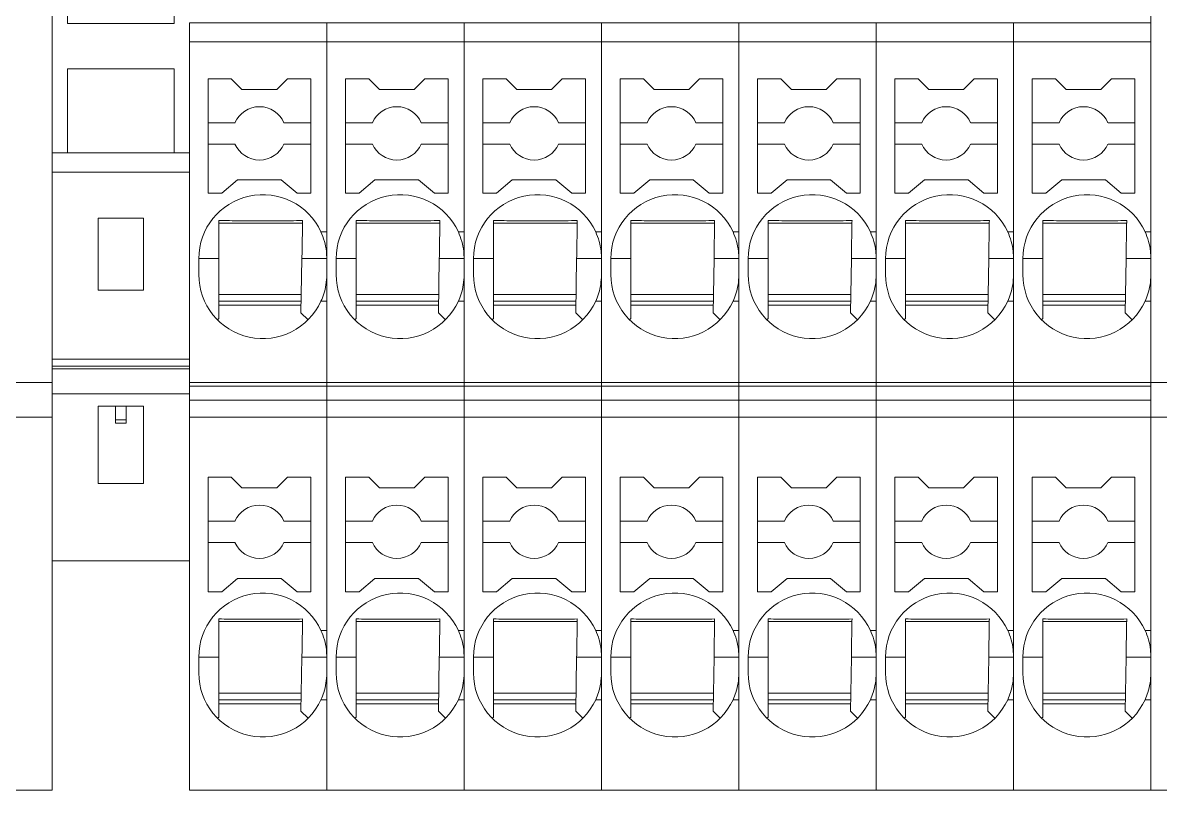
# Model space of a CAD drawing. Header units: millimetres. Extents: x 15 to 265, y 8 to 208.
# Drawn here: x 125.6 to 146.93, y 40.58 to 54.98 of the extents above; entities that cross this region are included whole.
import ezdxf

# ---------------------------------------------------------------- set-up
doc = ezdxf.new("R2010")
doc.units = ezdxf.units.MM

msp = doc.modelspace()

# ---------------------------------------------------------------- linework, layer by layer
at = {"color": 7, "linetype": 'Continuous', "lineweight": 15}
for p, q in [((126.155, 65.083), (126.155, 48.225)), ((146.755, 48.225), (146.755, 65.083)), ((126.442, 54.959), (126.442, 56.534)), ((128.442, 56.534), (128.442, 54.959)), ((128.442, 54.959), (126.442, 54.959)), ((128.73, 54.976), (131.305, 54.976)), ((128.73, 54.976), (128.73, 54.617)), ((131.305, 54.976), (131.305, 54.617)), ((131.305, 54.976), (133.88, 54.976)), ((133.88, 54.976), (133.88, 54.617)), ((133.88, 54.976), (136.455, 54.976)), ((136.455, 54.976), (136.455, 54.617)), ((136.455, 54.976), (139.03, 54.976)), ((139.03, 54.976), (139.03, 54.617)), ((139.03, 54.976), (141.605, 54.976)), ((141.605, 54.976), (144.18, 54.976)), ((141.605, 54.976), (141.605, 54.617)), ((144.18, 54.976), (146.755, 54.976)), ((144.18, 54.976), (144.18, 54.617)), ((128.73, 54.617), (131.305, 54.617)), ((128.73, 54.617), (128.73, 48.224)), ((131.305, 54.617), (131.305, 51.051)), ((131.305, 54.617), (133.88, 54.617)), ((131.305, 54.617), (131.305, 48.224)), ((133.88, 54.617), (133.88, 51.051)), ((133.88, 54.617), (136.455, 54.617)), ((133.88, 54.617), (133.88, 48.224)), ((136.455, 54.617), (136.455, 51.051)), ((136.455, 54.617), (139.03, 54.617)), ((136.455, 54.617), (136.455, 48.224)), ((139.03, 54.617), (139.03, 51.051)), ((139.03, 54.617), (141.605, 54.617)), ((139.03, 54.617), (139.03, 48.224)), ((141.605, 54.617), (144.18, 54.617)), ((141.605, 54.617), (141.605, 48.224)), ((141.605, 54.617), (141.605, 51.051)), ((144.18, 54.617), (146.755, 54.617)), ((144.18, 54.617), (144.18, 48.224)), ((144.18, 54.617), (144.18, 51.051)), ((146.755, 54.617), (146.755, 51.051)), ((126.442, 54.109), (128.442, 54.109)), ((126.442, 52.534), (126.442, 54.109)), ((128.442, 54.109), (128.442, 52.534)), ((129.08, 53.926), (129.08, 51.776)), ((129.515, 53.926), (129.08, 53.926)), ((129.715, 53.726), (129.515, 53.926)), ((130.569, 53.926), (130.369, 53.726)), ((131.005, 53.926), (130.569, 53.926)), ((131.005, 51.776), (131.005, 53.926)), ((131.655, 53.926), (131.655, 51.776)), ((132.09, 53.926), (131.655, 53.926)), ((132.29, 53.726), (132.09, 53.926)), ((133.144, 53.926), (132.944, 53.726)), ((133.58, 53.926), (133.144, 53.926)), ((133.58, 51.776), (133.58, 53.926)), ((134.23, 53.926), (134.23, 51.776)), ((134.665, 53.926), (134.23, 53.926)), ((134.865, 53.726), (134.665, 53.926)), ((135.719, 53.926), (135.519, 53.726)), ((136.155, 53.926), (135.719, 53.926)), ((136.155, 51.776), (136.155, 53.926)), ((136.805, 53.926), (136.805, 51.776)), ((137.24, 53.926), (136.805, 53.926)), ((137.44, 53.726), (137.24, 53.926)), ((138.294, 53.926), (138.094, 53.726)), ((138.73, 53.926), (138.294, 53.926)), ((138.73, 51.776), (138.73, 53.926)), ((139.38, 53.926), (139.38, 51.776)), ((139.815, 53.926), (139.38, 53.926)), ((140.015, 53.726), (139.815, 53.926)), ((140.869, 53.926), (140.669, 53.726)), ((141.305, 53.926), (140.869, 53.926)), ((141.305, 51.776), (141.305, 53.926)), ((141.955, 53.926), (141.955, 51.776)), ((142.39, 53.926), (141.955, 53.926)), ((142.59, 53.726), (142.39, 53.926)), ((143.444, 53.926), (143.244, 53.726)), ((143.88, 53.926), (143.444, 53.926)), ((143.88, 51.776), (143.88, 53.926)), ((144.53, 53.926), (144.53, 51.776)), ((144.965, 53.926), (144.53, 53.926)), ((145.165, 53.726), (144.965, 53.926)), ((146.019, 53.926), (145.819, 53.726)), ((146.455, 53.926), (146.019, 53.926)), ((146.455, 51.776), (146.455, 53.926)), ((130.369, 53.726), (129.715, 53.726)), ((132.944, 53.726), (132.29, 53.726)), ((135.519, 53.726), (134.865, 53.726)), ((138.094, 53.726), (137.44, 53.726)), ((140.669, 53.726), (140.015, 53.726)), ((143.244, 53.726), (142.59, 53.726)), ((145.819, 53.726), (145.165, 53.726)), ((129.584, 53.101), (129.08, 53.101)), ((131.005, 53.101), (130.501, 53.101)), ((132.159, 53.101), (131.655, 53.101)), ((133.58, 53.101), (133.076, 53.101)), ((134.734, 53.101), (134.23, 53.101)), ((136.155, 53.101), (135.651, 53.101)), ((137.309, 53.101), (136.805, 53.101)), ((138.73, 53.101), (138.226, 53.101)), ((139.884, 53.101), (139.38, 53.101)), ((141.305, 53.101), (140.801, 53.101)), ((142.459, 53.101), (141.955, 53.101)), ((143.88, 53.101), (143.376, 53.101)), ((145.034, 53.101), (144.53, 53.101)), ((146.455, 53.101), (145.951, 53.101)), ((129.584, 52.701), (129.08, 52.701)), ((130.501, 52.701), (131.005, 52.701)), ((132.159, 52.701), (131.655, 52.701)), ((133.076, 52.701), (133.58, 52.701)), ((134.734, 52.701), (134.23, 52.701)), ((135.651, 52.701), (136.155, 52.701)), ((137.309, 52.701), (136.805, 52.701)), ((138.226, 52.701), (138.73, 52.701)), ((139.884, 52.701), (139.38, 52.701)), ((140.801, 52.701), (141.305, 52.701)), ((142.459, 52.701), (141.955, 52.701)), ((143.376, 52.701), (143.88, 52.701)), ((145.034, 52.701), (144.53, 52.701)), ((145.951, 52.701), (146.455, 52.701)), ((128.73, 52.534), (126.155, 52.534)), ((126.155, 52.175), (128.73, 52.175)), ((129.335, 51.776), (129.633, 52.026)), ((129.633, 52.026), (130.451, 52.026)), ((130.451, 52.026), (130.749, 51.776)), ((131.91, 51.776), (132.208, 52.026)), ((132.208, 52.026), (133.026, 52.026)), ((133.026, 52.026), (133.324, 51.776)), ((134.485, 51.776), (134.783, 52.026)), ((134.783, 52.026), (135.601, 52.026)), ((135.601, 52.026), (135.899, 51.776)), ((137.06, 51.776), (137.358, 52.026)), ((137.358, 52.026), (138.176, 52.026)), ((138.176, 52.026), (138.474, 51.776)), ((139.635, 51.776), (139.933, 52.026)), ((139.933, 52.026), (140.751, 52.026)), ((140.751, 52.026), (141.049, 51.776)), ((142.21, 51.776), (142.508, 52.026)), ((142.508, 52.026), (143.326, 52.026)), ((143.326, 52.026), (143.624, 51.776)), ((144.785, 51.776), (145.083, 52.026)), ((145.083, 52.026), (145.901, 52.026)), ((145.901, 52.026), (146.199, 51.776)), ((129.08, 51.776), (129.335, 51.776)), ((130.749, 51.776), (131.005, 51.776)), ((131.655, 51.776), (131.91, 51.776)), ((133.324, 51.776), (133.58, 51.776)), ((134.23, 51.776), (134.485, 51.776)), ((135.899, 51.776), (136.155, 51.776)), ((136.805, 51.776), (137.06, 51.776)), ((138.474, 51.776), (138.73, 51.776)), ((139.38, 51.776), (139.635, 51.776)), ((141.049, 51.776), (141.305, 51.776)), ((141.955, 51.776), (142.21, 51.776)), ((143.624, 51.776), (143.88, 51.776)), ((144.53, 51.776), (144.785, 51.776)), ((146.199, 51.776), (146.455, 51.776)), ((127.017, 49.959), (127.017, 51.309)), ((127.017, 51.309), (127.867, 51.309)), ((127.867, 51.309), (127.867, 49.959)), ((129.28, 51.216), (130.855, 51.216)), ((131.855, 51.216), (133.43, 51.216)), ((134.43, 51.216), (136.005, 51.216)), ((137.005, 51.216), (138.58, 51.216)), ((139.58, 51.216), (141.155, 51.216)), ((142.155, 51.216), (143.73, 51.216)), ((144.73, 51.216), (146.305, 51.216)), ((131.305, 51.051), (131.196, 51.051)), ((133.88, 51.051), (133.771, 51.051)), ((136.455, 51.051), (136.346, 51.051)), ((139.03, 51.051), (138.921, 51.051)), ((141.605, 51.051), (141.496, 51.051)), ((144.18, 51.051), (144.071, 51.051)), ((146.755, 51.051), (146.646, 51.051)), ((128.905, 50.551), (128.905, 50.251)), ((129.28, 50.551), (128.905, 50.551)), ((129.28, 49.426), (129.28, 50.551)), ((130.839, 50.551), (130.821, 49.535)), ((131.305, 50.551), (130.839, 50.551)), ((131.305, 50.651), (131.301, 50.651)), ((131.48, 50.551), (131.48, 50.251)), ((131.855, 50.551), (131.48, 50.551)), ((131.855, 49.426), (131.855, 50.551)), ((133.414, 50.551), (133.396, 49.535)), ((133.88, 50.551), (133.414, 50.551)), ((133.88, 50.651), (133.876, 50.651)), ((134.055, 50.551), (134.055, 50.251)), ((134.43, 50.551), (134.055, 50.551)), ((134.43, 49.426), (134.43, 50.551)), ((135.989, 50.551), (135.971, 49.535)), ((136.455, 50.551), (135.989, 50.551)), ((136.455, 50.651), (136.451, 50.651)), ((136.63, 50.551), (136.63, 50.251)), ((137.005, 50.551), (136.63, 50.551)), ((137.005, 49.426), (137.005, 50.551)), ((138.564, 50.551), (138.546, 49.535)), ((139.03, 50.551), (138.564, 50.551)), ((139.03, 50.651), (139.026, 50.651)), ((139.205, 50.551), (139.205, 50.251)), ((139.58, 50.551), (139.205, 50.551)), ((139.58, 49.426), (139.58, 50.551)), ((141.139, 50.551), (141.121, 49.535)), ((141.605, 50.551), (141.139, 50.551)), ((141.605, 50.651), (141.601, 50.651)), ((141.78, 50.551), (141.78, 50.251)), ((142.155, 50.551), (141.78, 50.551)), ((142.155, 49.426), (142.155, 50.551)), ((143.714, 50.551), (143.696, 49.535)), ((144.18, 50.551), (143.714, 50.551)), ((144.18, 50.651), (144.176, 50.651)), ((144.355, 50.551), (144.355, 50.251)), ((144.73, 50.551), (144.355, 50.551)), ((144.73, 49.426), (144.73, 50.551)), ((146.289, 50.551), (146.271, 49.535)), ((146.755, 50.551), (146.289, 50.551)), ((146.755, 50.651), (146.751, 50.651)), ((127.867, 49.959), (127.017, 49.959)), ((129.28, 49.876), (130.827, 49.876)), ((130.825, 49.751), (129.28, 49.751)), ((131.305, 49.751), (131.196, 49.751)), ((131.305, 49.751), (131.305, 48.224)), ((131.855, 49.876), (133.402, 49.876)), ((133.4, 49.751), (131.855, 49.751)), ((133.88, 49.751), (133.771, 49.751)), ((133.88, 49.751), (133.88, 48.224)), ((134.43, 49.876), (135.977, 49.876)), ((135.975, 49.751), (134.43, 49.751)), ((136.455, 49.751), (136.346, 49.751)), ((136.455, 49.751), (136.455, 48.224)), ((137.005, 49.876), (138.552, 49.876)), ((138.55, 49.751), (137.005, 49.751)), ((139.03, 49.751), (138.921, 49.751)), ((139.03, 49.751), (139.03, 48.224)), ((139.58, 49.876), (141.127, 49.876)), ((141.125, 49.751), (139.58, 49.751)), ((141.605, 49.751), (141.496, 49.751)), ((141.605, 49.751), (141.605, 48.224)), ((142.155, 49.876), (143.702, 49.876)), ((143.7, 49.751), (142.155, 49.751)), ((144.18, 49.751), (144.071, 49.751)), ((144.18, 49.751), (144.18, 48.224)), ((144.73, 49.876), (146.277, 49.876)), ((146.275, 49.751), (144.73, 49.751)), ((146.755, 49.751), (146.646, 49.751)), ((146.755, 49.751), (146.755, 48.224)), ((130.824, 49.676), (129.28, 49.676)), ((130.821, 49.535), (130.953, 49.403)), ((133.399, 49.676), (131.855, 49.676)), ((133.396, 49.535), (133.528, 49.403)), ((135.974, 49.676), (134.43, 49.676)), ((135.971, 49.535), (136.103, 49.403)), ((138.549, 49.676), (137.005, 49.676)), ((138.546, 49.535), (138.678, 49.403)), ((141.124, 49.676), (139.58, 49.676)), ((141.121, 49.535), (141.253, 49.403)), ((143.699, 49.676), (142.155, 49.676)), ((143.696, 49.535), (143.828, 49.403)), ((146.274, 49.676), (144.73, 49.676)), ((146.271, 49.535), (146.403, 49.403)), ((129.28, 49.426), (129.256, 49.403)), ((131.855, 49.426), (131.831, 49.403)), ((134.43, 49.426), (134.406, 49.403)), ((137.005, 49.426), (136.981, 49.403)), ((139.58, 49.426), (139.556, 49.403)), ((142.155, 49.426), (142.131, 49.403)), ((144.73, 49.426), (144.706, 49.403)), ((126.155, 48.664), (128.73, 48.664)), ((126.155, 48.535), (128.73, 48.535)), ((128.73, 48.485), (126.155, 48.485)), ((125.055, 48.225), (126.155, 48.225)), ((126.155, 48.225), (126.155, 47.576)), ((131.305, 48.224), (128.73, 48.224)), ((128.73, 48.16), (128.73, 48.224)), ((131.305, 48.224), (131.305, 48.16)), ((133.88, 48.224), (131.305, 48.224)), ((133.88, 48.224), (133.88, 48.16)), ((136.455, 48.224), (133.88, 48.224)), ((136.455, 48.224), (136.455, 48.16)), ((139.03, 48.224), (136.455, 48.224)), ((139.03, 48.224), (139.03, 48.16)), ((141.605, 48.224), (139.03, 48.224)), ((144.18, 48.224), (141.605, 48.224)), ((141.605, 48.16), (141.605, 48.224)), ((146.755, 48.224), (144.18, 48.224)), ((144.18, 48.16), (144.18, 48.224)), ((146.755, 48.225), (147.855, 48.225)), ((146.755, 48.224), (146.755, 48.188)), ((128.73, 48.017), (126.155, 48.017)), ((131.305, 48.16), (128.73, 48.16)), ((128.73, 47.893), (128.73, 48.16)), ((131.305, 48.16), (131.305, 47.893)), ((133.88, 48.16), (131.305, 48.16)), ((133.88, 48.16), (133.88, 47.893)), ((136.455, 48.16), (133.88, 48.16)), ((136.455, 48.16), (136.455, 47.893)), ((139.03, 48.16), (136.455, 48.16)), ((139.03, 48.16), (139.03, 47.893)), ((141.605, 48.16), (139.03, 48.16)), ((144.18, 48.16), (141.605, 48.16)), ((141.605, 47.893), (141.605, 48.16)), ((146.755, 48.16), (144.18, 48.16)), ((144.18, 47.893), (144.18, 48.16)), ((146.755, 47.6), (146.755, 48.188)), ((127.017, 47.784), (127.867, 47.784)), ((127.017, 46.334), (127.017, 47.784)), ((127.342, 47.784), (127.342, 47.526)), ((127.542, 47.784), (127.542, 47.526)), ((127.867, 47.784), (127.867, 46.334)), ((128.73, 47.893), (131.305, 47.893)), ((128.73, 47.576), (128.73, 47.893)), ((131.305, 47.893), (131.305, 47.576)), ((131.305, 47.893), (133.88, 47.893)), ((133.88, 47.893), (133.88, 47.576)), ((133.88, 47.893), (136.455, 47.893)), ((136.455, 47.893), (136.455, 47.576)), ((136.455, 47.893), (139.03, 47.893)), ((139.03, 47.893), (139.03, 47.576)), ((139.03, 47.893), (141.605, 47.893)), ((141.605, 47.893), (144.18, 47.893)), ((141.605, 47.576), (141.605, 47.893)), ((144.18, 47.893), (146.755, 47.893)), ((144.18, 47.576), (144.18, 47.893)), ((125.055, 47.576), (126.155, 47.576)), ((126.155, 47.576), (126.155, 40.576)), ((128.73, 47.576), (131.305, 47.576)), ((128.73, 47.576), (128.73, 40.576)), ((131.305, 47.576), (131.305, 43.576)), ((131.305, 47.576), (133.88, 47.576)), ((131.305, 47.576), (131.305, 40.576)), ((133.88, 47.576), (133.88, 43.576)), ((133.88, 47.576), (136.455, 47.576)), ((133.88, 47.576), (133.88, 40.576)), ((136.455, 47.576), (136.455, 43.576)), ((136.455, 47.576), (139.03, 47.576)), ((136.455, 47.576), (136.455, 40.576)), ((139.03, 47.576), (139.03, 43.576)), ((139.03, 47.576), (141.605, 47.576)), ((139.03, 47.576), (139.03, 40.576)), ((141.605, 47.576), (144.18, 47.576)), ((141.605, 47.576), (141.605, 40.576)), ((141.605, 47.576), (141.605, 43.576)), ((144.18, 47.576), (146.755, 47.576)), ((144.18, 47.576), (144.18, 40.576)), ((144.18, 47.576), (144.18, 43.576)), ((146.755, 47.6), (146.755, 47.576)), ((146.755, 47.576), (147.855, 47.576)), ((146.755, 40.576), (146.755, 47.576)), ((146.755, 47.576), (146.755, 43.576)), ((127.542, 47.526), (127.342, 47.526)), ((127.342, 47.526), (127.342, 47.461)), ((127.542, 47.461), (127.342, 47.461)), ((127.542, 47.526), (127.542, 47.461)), ((127.017, 46.334), (127.867, 46.334)), ((129.515, 46.451), (129.08, 46.451)), ((129.08, 46.451), (129.08, 44.301)), ((129.715, 46.251), (129.515, 46.451)), ((130.569, 46.451), (130.369, 46.251)), ((131.005, 46.451), (130.569, 46.451)), ((131.005, 44.301), (131.005, 46.451)), ((132.09, 46.451), (131.655, 46.451)), ((131.655, 46.451), (131.655, 44.301)), ((132.29, 46.251), (132.09, 46.451)), ((133.144, 46.451), (132.944, 46.251)), ((133.58, 46.451), (133.144, 46.451)), ((133.58, 44.301), (133.58, 46.451)), ((134.665, 46.451), (134.23, 46.451)), ((134.23, 46.451), (134.23, 44.301)), ((134.865, 46.251), (134.665, 46.451)), ((135.719, 46.451), (135.519, 46.251)), ((136.155, 46.451), (135.719, 46.451)), ((136.155, 44.301), (136.155, 46.451)), ((137.24, 46.451), (136.805, 46.451)), ((136.805, 46.451), (136.805, 44.301)), ((137.44, 46.251), (137.24, 46.451)), ((138.294, 46.451), (138.094, 46.251)), ((138.73, 46.451), (138.294, 46.451)), ((138.73, 44.301), (138.73, 46.451)), ((139.815, 46.451), (139.38, 46.451)), ((139.38, 46.451), (139.38, 44.301)), ((140.015, 46.251), (139.815, 46.451)), ((140.869, 46.451), (140.669, 46.251)), ((141.305, 46.451), (140.869, 46.451)), ((141.305, 44.301), (141.305, 46.451)), ((142.39, 46.451), (141.955, 46.451)), ((141.955, 46.451), (141.955, 44.301)), ((142.59, 46.251), (142.39, 46.451)), ((143.444, 46.451), (143.244, 46.251)), ((143.88, 46.451), (143.444, 46.451)), ((143.88, 44.301), (143.88, 46.451)), ((144.965, 46.451), (144.53, 46.451)), ((144.53, 46.451), (144.53, 44.301)), ((145.165, 46.251), (144.965, 46.451)), ((146.019, 46.451), (145.819, 46.251)), ((146.455, 46.451), (146.019, 46.451)), ((146.455, 44.301), (146.455, 46.451)), ((130.369, 46.251), (129.715, 46.251)), ((132.944, 46.251), (132.29, 46.251)), ((135.519, 46.251), (134.865, 46.251)), ((138.094, 46.251), (137.44, 46.251)), ((140.669, 46.251), (140.015, 46.251)), ((143.244, 46.251), (142.59, 46.251)), ((145.819, 46.251), (145.165, 46.251)), ((129.584, 45.626), (129.08, 45.626)), ((131.005, 45.626), (130.501, 45.626)), ((132.159, 45.626), (131.655, 45.626)), ((133.58, 45.626), (133.076, 45.626)), ((134.734, 45.626), (134.23, 45.626)), ((136.155, 45.626), (135.651, 45.626)), ((137.309, 45.626), (136.805, 45.626)), ((138.73, 45.626), (138.226, 45.626)), ((139.884, 45.626), (139.38, 45.626)), ((141.305, 45.626), (140.801, 45.626)), ((142.459, 45.626), (141.955, 45.626)), ((143.88, 45.626), (143.376, 45.626)), ((145.034, 45.626), (144.53, 45.626)), ((146.455, 45.626), (145.951, 45.626)), ((129.08, 45.226), (129.584, 45.226)), ((131.005, 45.226), (130.501, 45.226)), ((131.655, 45.226), (132.159, 45.226)), ((133.58, 45.226), (133.076, 45.226)), ((134.23, 45.226), (134.734, 45.226)), ((136.155, 45.226), (135.651, 45.226)), ((136.805, 45.226), (137.309, 45.226)), ((138.73, 45.226), (138.226, 45.226)), ((139.38, 45.226), (139.884, 45.226)), ((141.305, 45.226), (140.801, 45.226)), ((141.955, 45.226), (142.459, 45.226)), ((143.88, 45.226), (143.376, 45.226)), ((144.53, 45.226), (145.034, 45.226)), ((146.455, 45.226), (145.951, 45.226)), ((126.155, 44.884), (128.73, 44.884)), ((129.335, 44.301), (129.633, 44.551)), ((129.633, 44.551), (130.451, 44.551)), ((130.451, 44.551), (130.749, 44.301)), ((131.91, 44.301), (132.208, 44.551)), ((132.208, 44.551), (133.026, 44.551)), ((133.026, 44.551), (133.324, 44.301)), ((134.485, 44.301), (134.783, 44.551)), ((134.783, 44.551), (135.601, 44.551)), ((135.601, 44.551), (135.899, 44.301)), ((137.06, 44.301), (137.358, 44.551)), ((137.358, 44.551), (138.176, 44.551)), ((138.176, 44.551), (138.474, 44.301)), ((139.635, 44.301), (139.933, 44.551)), ((139.933, 44.551), (140.751, 44.551)), ((140.751, 44.551), (141.049, 44.301)), ((142.21, 44.301), (142.508, 44.551)), ((142.508, 44.551), (143.326, 44.551)), ((143.326, 44.551), (143.624, 44.301)), ((144.785, 44.301), (145.083, 44.551)), ((145.083, 44.551), (145.901, 44.551)), ((145.901, 44.551), (146.199, 44.301)), ((129.08, 44.301), (129.335, 44.301)), ((130.749, 44.301), (131.005, 44.301)), ((131.655, 44.301), (131.91, 44.301)), ((133.324, 44.301), (133.58, 44.301)), ((134.23, 44.301), (134.485, 44.301)), ((135.899, 44.301), (136.155, 44.301)), ((136.805, 44.301), (137.06, 44.301)), ((138.474, 44.301), (138.73, 44.301)), ((139.38, 44.301), (139.635, 44.301)), ((141.049, 44.301), (141.305, 44.301)), ((141.955, 44.301), (142.21, 44.301)), ((143.624, 44.301), (143.88, 44.301)), ((144.53, 44.301), (144.785, 44.301)), ((146.199, 44.301), (146.455, 44.301)), ((129.28, 43.741), (130.855, 43.741)), ((131.855, 43.741), (133.43, 43.741)), ((134.43, 43.741), (136.005, 43.741)), ((137.005, 43.741), (138.58, 43.741)), ((139.58, 43.741), (141.155, 43.741)), ((142.155, 43.741), (143.73, 43.741)), ((144.73, 43.741), (146.305, 43.741)), ((131.305, 43.576), (131.196, 43.576)), ((133.88, 43.576), (133.771, 43.576)), ((136.455, 43.576), (136.346, 43.576)), ((139.03, 43.576), (138.921, 43.576)), ((141.605, 43.576), (141.496, 43.576)), ((144.18, 43.576), (144.071, 43.576)), ((146.755, 43.576), (146.646, 43.576)), ((128.905, 43.076), (128.905, 42.776)), ((129.28, 43.076), (128.905, 43.076)), ((129.28, 41.951), (129.28, 43.076)), ((130.839, 43.076), (130.821, 42.06)), ((131.305, 43.076), (130.839, 43.076)), ((131.48, 43.076), (131.48, 42.776)), ((131.855, 43.076), (131.48, 43.076)), ((131.855, 41.951), (131.855, 43.076)), ((133.414, 43.076), (133.396, 42.06)), ((133.88, 43.076), (133.414, 43.076)), ((134.055, 43.076), (134.055, 42.776)), ((134.43, 43.076), (134.055, 43.076)), ((134.43, 41.951), (134.43, 43.076)), ((135.989, 43.076), (135.971, 42.06)), ((136.455, 43.076), (135.989, 43.076)), ((136.63, 43.076), (136.63, 42.776)), ((137.005, 43.076), (136.63, 43.076)), ((137.005, 41.951), (137.005, 43.076)), ((138.564, 43.076), (138.546, 42.06)), ((139.03, 43.076), (138.564, 43.076)), ((139.205, 43.076), (139.205, 42.776)), ((139.58, 43.076), (139.205, 43.076)), ((139.58, 41.951), (139.58, 43.076)), ((141.139, 43.076), (141.121, 42.06)), ((141.605, 43.076), (141.139, 43.076)), ((141.78, 43.076), (141.78, 42.776)), ((142.155, 43.076), (141.78, 43.076)), ((142.155, 41.951), (142.155, 43.076)), ((143.714, 43.076), (143.696, 42.06)), ((144.18, 43.076), (143.714, 43.076)), ((144.355, 43.076), (144.355, 42.776)), ((144.73, 43.076), (144.355, 43.076)), ((144.73, 41.951), (144.73, 43.076)), ((146.289, 43.076), (146.271, 42.06)), ((146.755, 43.076), (146.289, 43.076)), ((129.28, 42.401), (130.827, 42.401)), ((130.825, 42.276), (129.28, 42.276)), ((131.305, 42.276), (131.196, 42.276)), ((131.305, 42.276), (131.305, 40.576)), ((131.855, 42.401), (133.402, 42.401)), ((133.4, 42.276), (131.855, 42.276)), ((133.88, 42.276), (133.771, 42.276)), ((133.88, 42.276), (133.88, 40.576)), ((134.43, 42.401), (135.977, 42.401)), ((135.975, 42.276), (134.43, 42.276)), ((136.455, 42.276), (136.346, 42.276)), ((136.455, 42.276), (136.455, 40.576)), ((137.005, 42.401), (138.552, 42.401)), ((138.55, 42.276), (137.005, 42.276)), ((139.03, 42.276), (138.921, 42.276)), ((139.03, 42.276), (139.03, 40.576)), ((139.58, 42.401), (141.127, 42.401)), ((141.125, 42.276), (139.58, 42.276)), ((141.605, 42.276), (141.496, 42.276)), ((141.605, 42.276), (141.605, 40.576)), ((142.155, 42.401), (143.702, 42.401)), ((143.7, 42.276), (142.155, 42.276)), ((144.18, 42.276), (144.071, 42.276)), ((144.18, 42.276), (144.18, 40.576)), ((144.73, 42.401), (146.277, 42.401)), ((146.275, 42.276), (144.73, 42.276)), ((146.755, 42.276), (146.646, 42.276)), ((146.755, 42.276), (146.755, 40.576)), ((130.824, 42.201), (129.28, 42.201)), ((130.821, 42.06), (130.953, 41.928)), ((133.399, 42.201), (131.855, 42.201)), ((133.396, 42.06), (133.528, 41.928)), ((135.974, 42.201), (134.43, 42.201)), ((135.971, 42.06), (136.103, 41.928)), ((138.549, 42.201), (137.005, 42.201)), ((138.546, 42.06), (138.678, 41.928)), ((141.124, 42.201), (139.58, 42.201)), ((141.121, 42.06), (141.253, 41.928)), ((143.699, 42.201), (142.155, 42.201)), ((143.696, 42.06), (143.828, 41.928)), ((146.274, 42.201), (144.73, 42.201)), ((146.271, 42.06), (146.403, 41.928)), ((129.28, 41.951), (129.256, 41.928)), ((131.855, 41.951), (131.831, 41.928)), ((134.43, 41.951), (134.406, 41.928)), ((137.005, 41.951), (136.981, 41.928)), ((139.58, 41.951), (139.556, 41.928)), ((142.155, 41.951), (142.131, 41.928)), ((144.73, 41.951), (144.706, 41.928)), ((125.055, 40.576), (126.155, 40.576)), ((131.305, 40.576), (128.73, 40.576)), ((133.88, 40.576), (131.305, 40.576)), ((136.455, 40.576), (133.88, 40.576)), ((139.03, 40.576), (136.455, 40.576)), ((141.605, 40.576), (139.03, 40.576)), ((144.18, 40.576), (141.605, 40.576)), ((146.755, 40.576), (144.18, 40.576)), ((146.755, 40.576), (147.855, 40.576))]:
    msp.add_line(p, q, dxfattribs=at)
for centre, radius, start, end in [((130.042, 52.901), 0.5, 23.5782, 156.4218), ((132.617, 52.901), 0.5, 23.5782, 156.4218), ((135.192, 52.901), 0.5, 23.5782, 156.4218), ((137.767, 52.901), 0.5, 23.5782, 156.4218), ((140.342, 52.901), 0.5, 23.5782, 156.4218), ((142.917, 52.901), 0.5, 23.5782, 156.4218), ((145.492, 52.901), 0.5, 23.5782, 156.4218), ((130.042, 52.901), 0.5, 203.5782, 336.4218), ((132.617, 52.901), 0.5, 203.5782, 336.4218), ((135.192, 52.901), 0.5, 203.5782, 336.4218), ((137.767, 52.901), 0.5, 203.5782, 336.4218), ((140.342, 52.901), 0.5, 203.5782, 336.4218), ((142.917, 52.901), 0.5, 203.5782, 336.4218), ((145.492, 52.901), 0.5, 203.5782, 336.4218), ((130.105, 50.551), 1.2, 24.6243, 180), ((132.68, 50.551), 1.2, 24.6243, 180), ((135.255, 50.551), 1.2, 24.6243, 180), ((137.83, 50.551), 1.2, 24.6243, 180), ((140.405, 50.551), 1.2, 24.6243, 180), ((142.98, 50.551), 1.2, 24.6243, 180), ((145.555, 50.551), 1.2, 24.6243, 180), ((130.105, 50.251), 1.2, 180, 335.3757), ((132.68, 50.251), 1.2, 180, 335.3757), ((135.255, 50.251), 1.2, 180, 335.3757), ((137.83, 50.251), 1.2, 180, 335.3757), ((140.405, 50.251), 1.2, 180, 335.3757), ((142.98, 50.251), 1.2, 180, 335.3757), ((145.555, 50.251), 1.2, 180, 335.3757), ((130.042, 45.426), 0.5, 23.5782, 156.4218), ((132.617, 45.426), 0.5, 23.5782, 156.4218), ((135.192, 45.426), 0.5, 23.5782, 156.4218), ((137.767, 45.426), 0.5, 23.5782, 156.4218), ((140.342, 45.426), 0.5, 23.5782, 156.4218), ((142.917, 45.426), 0.5, 23.5782, 156.4218), ((145.492, 45.426), 0.5, 23.5782, 156.4218), ((130.042, 45.426), 0.5, 203.5782, 336.4218), ((132.617, 45.426), 0.5, 203.5782, 336.4218), ((135.192, 45.426), 0.5, 203.5782, 336.4218), ((137.767, 45.426), 0.5, 203.5782, 336.4218), ((140.342, 45.426), 0.5, 203.5782, 336.4218), ((142.917, 45.426), 0.5, 203.5782, 336.4218), ((145.492, 45.426), 0.5, 203.5782, 336.4218), ((130.105, 43.076), 1.2, 24.6243, 180), ((132.68, 43.076), 1.2, 24.6243, 180), ((135.255, 43.076), 1.2, 24.6243, 180), ((137.83, 43.076), 1.2, 24.6243, 180), ((140.405, 43.076), 1.2, 24.6243, 180), ((142.98, 43.076), 1.2, 24.6243, 180), ((145.555, 43.076), 1.2, 24.6243, 180), ((130.105, 42.776), 1.2, 180, 335.3757), ((132.68, 42.776), 1.2, 180, 335.3757), ((135.255, 42.776), 1.2, 180, 335.3757), ((137.83, 42.776), 1.2, 180, 335.3757), ((140.405, 42.776), 1.2, 180, 335.3757), ((142.98, 42.776), 1.2, 180, 335.3757), ((145.555, 42.776), 1.2, 180, 335.3757)]:
    msp.add_arc(centre, radius, start, end, dxfattribs=at)
for points, knots in [([(130.851, 51.265), (130.704, 51.263), (130.519, 51.261), (130.205, 51.26), (130.05, 51.26), (129.877, 51.26), (129.594, 51.262), (129.411, 51.264), (129.28, 51.266)], [0, 0, 0, 0, 0.339069, 0.425891, 0.49416, 0.562258, 0.687966, 1, 1, 1, 1]), ([(129.28, 51.266), (129.28, 51.169), (129.28, 51.019), (129.28, 50.782), (129.28, 50.635), (129.28, 50.563), (129.28, 50.551)], [0, 0, 0, 0, 0.487703, 0.753663, 0.959788, 1, 1, 1, 1]), ([(130.839, 50.551), (130.84, 50.61), (130.842, 50.756), (130.847, 51.005), (130.849, 51.163), (130.851, 51.265)], [0, 0, 0, 0, 0.195586, 0.485109, 1, 1, 1, 1]), ([(133.426, 51.265), (133.279, 51.263), (133.094, 51.261), (132.78, 51.26), (132.625, 51.26), (132.452, 51.26), (132.169, 51.262), (131.986, 51.264), (131.855, 51.266)], [0, 0, 0, 0, 0.339069, 0.425891, 0.49416, 0.562258, 0.687966, 1, 1, 1, 1]), ([(131.855, 51.266), (131.855, 51.169), (131.855, 51.019), (131.855, 50.782), (131.855, 50.635), (131.855, 50.563), (131.855, 50.551)], [0, 0, 0, 0, 0.487703, 0.753663, 0.959788, 1, 1, 1, 1]), ([(133.414, 50.551), (133.415, 50.61), (133.417, 50.756), (133.422, 51.005), (133.424, 51.163), (133.426, 51.265)], [0, 0, 0, 0, 0.1955864, 0.4851091, 1, 1, 1, 1]), ([(136.001, 51.265), (135.854, 51.263), (135.669, 51.261), (135.355, 51.26), (135.2, 51.26), (135.027, 51.26), (134.744, 51.262), (134.561, 51.264), (134.43, 51.266)], [0, 0, 0, 0, 0.339069, 0.425891, 0.49416, 0.562258, 0.687966, 1, 1, 1, 1]), ([(134.43, 51.266), (134.43, 51.169), (134.43, 51.019), (134.43, 50.782), (134.43, 50.635), (134.43, 50.563), (134.43, 50.551)], [0, 0, 0, 0, 0.487703, 0.753663, 0.959788, 1, 1, 1, 1]), ([(135.989, 50.551), (135.99, 50.61), (135.992, 50.756), (135.997, 51.005), (135.999, 51.163), (136.001, 51.265)], [0, 0, 0, 0, 0.195586, 0.485109, 1, 1, 1, 1]), ([(138.576, 51.265), (138.429, 51.263), (138.244, 51.261), (137.93, 51.26), (137.775, 51.26), (137.602, 51.26), (137.319, 51.262), (137.136, 51.264), (137.005, 51.266)], [0, 0, 0, 0, 0.339069, 0.425891, 0.49416, 0.562258, 0.687966, 1, 1, 1, 1]), ([(137.005, 51.266), (137.005, 51.169), (137.005, 51.019), (137.005, 50.782), (137.005, 50.635), (137.005, 50.563), (137.005, 50.551)], [0, 0, 0, 0, 0.487703, 0.753663, 0.959788, 1, 1, 1, 1]), ([(138.564, 50.551), (138.565, 50.61), (138.567, 50.756), (138.572, 51.005), (138.574, 51.163), (138.576, 51.265)], [0, 0, 0, 0, 0.195586, 0.485109, 1, 1, 1, 1]), ([(141.151, 51.265), (141.004, 51.263), (140.819, 51.261), (140.505, 51.26), (140.35, 51.26), (140.177, 51.26), (139.894, 51.262), (139.711, 51.264), (139.58, 51.266)], [0, 0, 0, 0, 0.339069, 0.425891, 0.49416, 0.562258, 0.687966, 1, 1, 1, 1]), ([(139.58, 51.266), (139.58, 51.169), (139.58, 51.019), (139.58, 50.782), (139.58, 50.635), (139.58, 50.563), (139.58, 50.551)], [0, 0, 0, 0, 0.487703, 0.753663, 0.959788, 1, 1, 1, 1]), ([(141.139, 50.551), (141.14, 50.61), (141.142, 50.756), (141.147, 51.005), (141.149, 51.163), (141.151, 51.265)], [0, 0, 0, 0, 0.195586, 0.485109, 1, 1, 1, 1]), ([(143.726, 51.265), (143.579, 51.263), (143.394, 51.261), (143.08, 51.26), (142.925, 51.26), (142.752, 51.26), (142.469, 51.262), (142.286, 51.264), (142.155, 51.266)], [0, 0, 0, 0, 0.339069, 0.425891, 0.49416, 0.562258, 0.687966, 1, 1, 1, 1]), ([(142.155, 51.266), (142.155, 51.169), (142.155, 51.019), (142.155, 50.782), (142.155, 50.635), (142.155, 50.563), (142.155, 50.551)], [0, 0, 0, 0, 0.487703, 0.753663, 0.959788, 1, 1, 1, 1]), ([(143.714, 50.551), (143.715, 50.61), (143.717, 50.756), (143.722, 51.005), (143.724, 51.163), (143.726, 51.265)], [0, 0, 0, 0, 0.195586, 0.485109, 1, 1, 1, 1]), ([(146.301, 51.265), (146.154, 51.263), (145.969, 51.261), (145.655, 51.26), (145.5, 51.26), (145.327, 51.26), (145.044, 51.262), (144.861, 51.264), (144.73, 51.266)], [0, 0, 0, 0, 0.339069, 0.425891, 0.49416, 0.562258, 0.687966, 1, 1, 1, 1]), ([(144.73, 51.266), (144.73, 51.169), (144.73, 51.019), (144.73, 50.782), (144.73, 50.635), (144.73, 50.563), (144.73, 50.551)], [0, 0, 0, 0, 0.487703, 0.753663, 0.959788, 1, 1, 1, 1]), ([(146.289, 50.551), (146.29, 50.61), (146.292, 50.756), (146.297, 51.005), (146.299, 51.163), (146.301, 51.265)], [0, 0, 0, 0, 0.195586, 0.485109, 1, 1, 1, 1]), ([(131.196, 51.051), (131.219, 50.996), (131.262, 50.891), (131.299, 50.71), (131.303, 50.596), (131.305, 50.551)], [0, 0, 0, 0, 0.406693, 0.767315, 1, 1, 1, 1]), ([(133.771, 51.051), (133.794, 50.996), (133.837, 50.891), (133.874, 50.71), (133.878, 50.596), (133.88, 50.551)], [0, 0, 0, 0, 0.4066928, 0.7673147, 1, 1, 1, 1]), ([(136.346, 51.051), (136.369, 50.996), (136.412, 50.891), (136.449, 50.71), (136.453, 50.596), (136.455, 50.551)], [0, 0, 0, 0, 0.406693, 0.767315, 1, 1, 1, 1]), ([(138.921, 51.051), (138.944, 50.996), (138.987, 50.891), (139.024, 50.71), (139.028, 50.596), (139.03, 50.551)], [0, 0, 0, 0, 0.406693, 0.767315, 1, 1, 1, 1]), ([(141.496, 51.051), (141.519, 50.996), (141.562, 50.891), (141.599, 50.71), (141.603, 50.596), (141.605, 50.551)], [0, 0, 0, 0, 0.406693, 0.767315, 1, 1, 1, 1]), ([(144.071, 51.051), (144.094, 50.996), (144.137, 50.891), (144.174, 50.71), (144.178, 50.596), (144.18, 50.551)], [0, 0, 0, 0, 0.406693, 0.767315, 1, 1, 1, 1]), ([(146.646, 51.051), (146.669, 50.996), (146.712, 50.891), (146.749, 50.71), (146.753, 50.596), (146.755, 50.551)], [0, 0, 0, 0, 0.406693, 0.767315, 1, 1, 1, 1]), ([(131.305, 50.251), (131.302, 50.186), (131.295, 50.056), (131.251, 49.884), (131.214, 49.795), (131.196, 49.751)], [0, 0, 0, 0, 0.338397, 0.675497, 1, 1, 1, 1]), ([(133.88, 50.251), (133.877, 50.186), (133.87, 50.056), (133.826, 49.884), (133.789, 49.795), (133.771, 49.751)], [0, 0, 0, 0, 0.338397, 0.675497, 1, 1, 1, 1]), ([(136.455, 50.251), (136.452, 50.186), (136.445, 50.056), (136.401, 49.884), (136.364, 49.795), (136.346, 49.751)], [0, 0, 0, 0, 0.338397, 0.675497, 1, 1, 1, 1]), ([(139.03, 50.251), (139.027, 50.186), (139.02, 50.056), (138.976, 49.884), (138.939, 49.795), (138.921, 49.751)], [0, 0, 0, 0, 0.338397, 0.675497, 1, 1, 1, 1]), ([(141.605, 50.251), (141.602, 50.186), (141.595, 50.056), (141.551, 49.884), (141.514, 49.795), (141.496, 49.751)], [0, 0, 0, 0, 0.338397, 0.675497, 1, 1, 1, 1]), ([(144.18, 50.251), (144.177, 50.186), (144.17, 50.056), (144.126, 49.884), (144.089, 49.795), (144.071, 49.751)], [0, 0, 0, 0, 0.338397, 0.675497, 1, 1, 1, 1]), ([(146.755, 50.251), (146.752, 50.186), (146.745, 50.056), (146.701, 49.884), (146.664, 49.795), (146.646, 49.751)], [0, 0, 0, 0, 0.338397, 0.675497, 1, 1, 1, 1]), ([(130.851, 43.79), (130.704, 43.788), (130.519, 43.786), (130.205, 43.785), (130.05, 43.785), (129.877, 43.785), (129.594, 43.787), (129.411, 43.789), (129.28, 43.791)], [0, 0, 0, 0, 0.339069, 0.425891, 0.49416, 0.562258, 0.687966, 1, 1, 1, 1]), ([(129.28, 43.791), (129.28, 43.694), (129.28, 43.544), (129.28, 43.307), (129.28, 43.16), (129.28, 43.088), (129.28, 43.076)], [0, 0, 0, 0, 0.487703, 0.753663, 0.959788, 1, 1, 1, 1]), ([(130.839, 43.076), (130.84, 43.135), (130.842, 43.281), (130.847, 43.53), (130.849, 43.689), (130.851, 43.79)], [0, 0, 0, 0, 0.195586, 0.485109, 1, 1, 1, 1]), ([(133.426, 43.79), (133.279, 43.788), (133.094, 43.786), (132.78, 43.785), (132.625, 43.785), (132.452, 43.785), (132.169, 43.787), (131.986, 43.789), (131.855, 43.791)], [0, 0, 0, 0, 0.339069, 0.425891, 0.49416, 0.562258, 0.687966, 1, 1, 1, 1]), ([(131.855, 43.791), (131.855, 43.694), (131.855, 43.544), (131.855, 43.307), (131.855, 43.16), (131.855, 43.088), (131.855, 43.076)], [0, 0, 0, 0, 0.487703, 0.753663, 0.959788, 1, 1, 1, 1]), ([(133.414, 43.076), (133.415, 43.135), (133.417, 43.281), (133.422, 43.53), (133.424, 43.689), (133.426, 43.79)], [0, 0, 0, 0, 0.195586, 0.485109, 1, 1, 1, 1]), ([(136.001, 43.79), (135.854, 43.788), (135.669, 43.786), (135.355, 43.785), (135.2, 43.785), (135.027, 43.785), (134.744, 43.787), (134.561, 43.789), (134.43, 43.791)], [0, 0, 0, 0, 0.339069, 0.425891, 0.49416, 0.562258, 0.687966, 1, 1, 1, 1]), ([(134.43, 43.791), (134.43, 43.694), (134.43, 43.544), (134.43, 43.307), (134.43, 43.16), (134.43, 43.088), (134.43, 43.076)], [0, 0, 0, 0, 0.487703, 0.753663, 0.959788, 1, 1, 1, 1]), ([(135.989, 43.076), (135.99, 43.135), (135.992, 43.281), (135.997, 43.53), (135.999, 43.689), (136.001, 43.79)], [0, 0, 0, 0, 0.195586, 0.485109, 1, 1, 1, 1]), ([(138.576, 43.79), (138.429, 43.788), (138.244, 43.786), (137.93, 43.785), (137.775, 43.785), (137.602, 43.785), (137.319, 43.787), (137.136, 43.789), (137.005, 43.791)], [0, 0, 0, 0, 0.339069, 0.425891, 0.49416, 0.562258, 0.687966, 1, 1, 1, 1]), ([(137.005, 43.791), (137.005, 43.694), (137.005, 43.544), (137.005, 43.307), (137.005, 43.16), (137.005, 43.088), (137.005, 43.076)], [0, 0, 0, 0, 0.487703, 0.753663, 0.959788, 1, 1, 1, 1]), ([(138.564, 43.076), (138.565, 43.135), (138.567, 43.281), (138.572, 43.53), (138.574, 43.689), (138.576, 43.79)], [0, 0, 0, 0, 0.195586, 0.485109, 1, 1, 1, 1]), ([(141.151, 43.79), (141.004, 43.788), (140.819, 43.786), (140.505, 43.785), (140.35, 43.785), (140.177, 43.785), (139.894, 43.787), (139.711, 43.789), (139.58, 43.791)], [0, 0, 0, 0, 0.339069, 0.425891, 0.49416, 0.562258, 0.687966, 1, 1, 1, 1]), ([(139.58, 43.791), (139.58, 43.694), (139.58, 43.544), (139.58, 43.307), (139.58, 43.16), (139.58, 43.088), (139.58, 43.076)], [0, 0, 0, 0, 0.487703, 0.753663, 0.959788, 1, 1, 1, 1]), ([(141.139, 43.076), (141.14, 43.135), (141.142, 43.281), (141.147, 43.53), (141.149, 43.689), (141.151, 43.79)], [0, 0, 0, 0, 0.195586, 0.485109, 1, 1, 1, 1]), ([(143.726, 43.79), (143.579, 43.788), (143.394, 43.786), (143.08, 43.785), (142.925, 43.785), (142.752, 43.785), (142.469, 43.787), (142.286, 43.789), (142.155, 43.791)], [0, 0, 0, 0, 0.339069, 0.425891, 0.49416, 0.562258, 0.687966, 1, 1, 1, 1]), ([(142.155, 43.791), (142.155, 43.694), (142.155, 43.544), (142.155, 43.307), (142.155, 43.16), (142.155, 43.088), (142.155, 43.076)], [0, 0, 0, 0, 0.487703, 0.753663, 0.959788, 1, 1, 1, 1]), ([(143.714, 43.076), (143.715, 43.135), (143.717, 43.281), (143.722, 43.53), (143.724, 43.689), (143.726, 43.79)], [0, 0, 0, 0, 0.195586, 0.485109, 1, 1, 1, 1]), ([(146.301, 43.79), (146.154, 43.788), (145.969, 43.786), (145.655, 43.785), (145.5, 43.785), (145.327, 43.785), (145.044, 43.787), (144.861, 43.789), (144.73, 43.791)], [0, 0, 0, 0, 0.339069, 0.425891, 0.49416, 0.562258, 0.687966, 1, 1, 1, 1]), ([(144.73, 43.791), (144.73, 43.694), (144.73, 43.544), (144.73, 43.307), (144.73, 43.16), (144.73, 43.088), (144.73, 43.076)], [0, 0, 0, 0, 0.487703, 0.753663, 0.959788, 1, 1, 1, 1]), ([(146.289, 43.076), (146.29, 43.135), (146.292, 43.281), (146.297, 43.53), (146.299, 43.689), (146.301, 43.79)], [0, 0, 0, 0, 0.195586, 0.485109, 1, 1, 1, 1]), ([(131.196, 43.576), (131.219, 43.521), (131.262, 43.416), (131.299, 43.235), (131.303, 43.121), (131.305, 43.076)], [0, 0, 0, 0, 0.406693, 0.767315, 1, 1, 1, 1]), ([(133.771, 43.576), (133.794, 43.521), (133.837, 43.416), (133.874, 43.235), (133.878, 43.121), (133.88, 43.076)], [0, 0, 0, 0, 0.406693, 0.767315, 1, 1, 1, 1]), ([(136.346, 43.576), (136.369, 43.521), (136.412, 43.416), (136.449, 43.235), (136.453, 43.121), (136.455, 43.076)], [0, 0, 0, 0, 0.406693, 0.767315, 1, 1, 1, 1]), ([(138.921, 43.576), (138.944, 43.521), (138.987, 43.416), (139.024, 43.235), (139.028, 43.121), (139.03, 43.076)], [0, 0, 0, 0, 0.406693, 0.767315, 1, 1, 1, 1]), ([(141.496, 43.576), (141.519, 43.521), (141.562, 43.416), (141.599, 43.235), (141.603, 43.121), (141.605, 43.076)], [0, 0, 0, 0, 0.406693, 0.767315, 1, 1, 1, 1]), ([(144.071, 43.576), (144.094, 43.521), (144.137, 43.416), (144.174, 43.235), (144.178, 43.121), (144.18, 43.076)], [0, 0, 0, 0, 0.406693, 0.767315, 1, 1, 1, 1]), ([(146.646, 43.576), (146.669, 43.521), (146.712, 43.416), (146.749, 43.235), (146.753, 43.121), (146.755, 43.076)], [0, 0, 0, 0, 0.406693, 0.767315, 1, 1, 1, 1]), ([(131.305, 42.776), (131.302, 42.711), (131.295, 42.582), (131.251, 42.409), (131.214, 42.32), (131.196, 42.276)], [0, 0, 0, 0, 0.338397, 0.675497, 1, 1, 1, 1]), ([(133.88, 42.776), (133.877, 42.711), (133.87, 42.582), (133.826, 42.409), (133.789, 42.32), (133.771, 42.276)], [0, 0, 0, 0, 0.338397, 0.675497, 1, 1, 1, 1]), ([(136.455, 42.776), (136.452, 42.711), (136.445, 42.582), (136.401, 42.409), (136.364, 42.32), (136.346, 42.276)], [0, 0, 0, 0, 0.338397, 0.675497, 1, 1, 1, 1]), ([(139.03, 42.776), (139.027, 42.711), (139.02, 42.582), (138.976, 42.409), (138.939, 42.32), (138.921, 42.276)], [0, 0, 0, 0, 0.338397, 0.675497, 1, 1, 1, 1]), ([(141.605, 42.776), (141.602, 42.711), (141.595, 42.582), (141.551, 42.409), (141.514, 42.32), (141.496, 42.276)], [0, 0, 0, 0, 0.338397, 0.675497, 1, 1, 1, 1]), ([(144.18, 42.776), (144.177, 42.711), (144.17, 42.582), (144.126, 42.409), (144.089, 42.32), (144.071, 42.276)], [0, 0, 0, 0, 0.338397, 0.675497, 1, 1, 1, 1]), ([(146.755, 42.776), (146.752, 42.711), (146.745, 42.582), (146.701, 42.409), (146.664, 42.32), (146.646, 42.276)], [0, 0, 0, 0, 0.338397, 0.675497, 1, 1, 1, 1])]:
    msp.add_open_spline(points, degree=3, knots=knots, dxfattribs=at)

doc.saveas('drawing.dxf')
